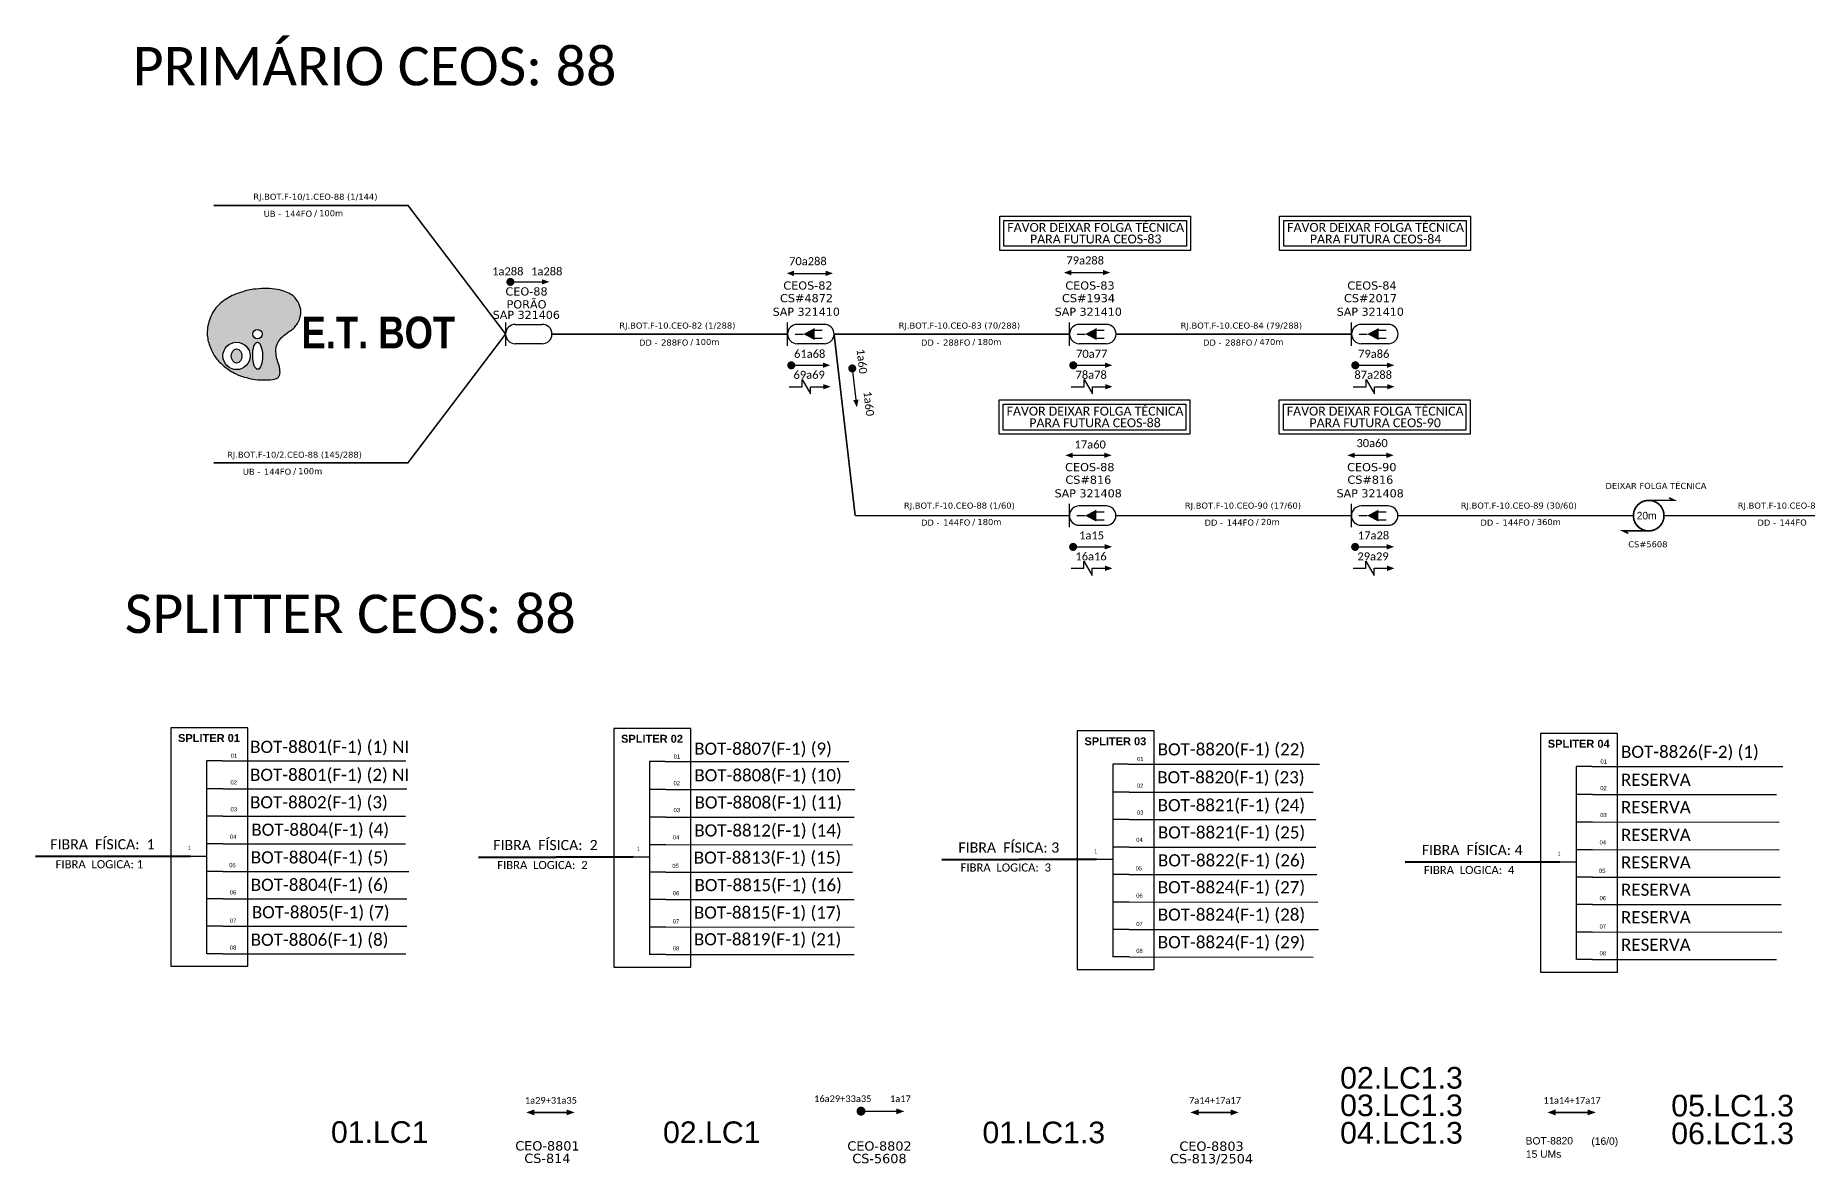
# Model space of a CAD drawing. Header units: millimetres. Extents: x 34016 to 34808, y 58032 to 59264.
# Drawn here: x 34015.8 to 34454.2, y 58984.2 to 59263.6 of the extents above; entities that cross this region are included whole.
import ezdxf
from ezdxf.enums import TextEntityAlignment as Align

# ---------------------------------------------------------------- set-up
doc = ezdxf.new("R2010")
doc.units = ezdxf.units.MM
for name, color, linetype, lineweight in [("20.0-LEGENDA DOS CDO'S", 1, 'Continuous', 0), ('20.1-CDO_INTERIOR', 1, 'Continuous', 0), ('20.2-CDO_POSTE', 1, 'Continuous', 5), ('40.1-ETIQUETAS', 1, 'Continuous', 20)]:
    doc.layers.add(name, color=color, linetype=linetype, lineweight=lineweight)
for name, color, linetype in [('20.4-CEOS', 1, 'Continuous'), ('20.5-CABO AÉREO', 1, 'Continuous'), ('20.5-CEO', 1, 'Continuous'), ('E.T.', 7, 'Continuous'), ('SETA', 7, 'Continuous'), ('texto', 255, 'Continuous'), ('UNIFILAR', 7, 'Continuous')]:
    doc.layers.add(name, color=color, linetype=linetype)
doc.styles.add('ARIAL', font='arial.ttf')
doc.styles.add('siredit', font='verdana.ttf')
doc.styles.add('SWISS BIT', font='swisscb.ttf')

# ---------------------------------------------------------------- blocks, each defined once
blk = doc.blocks.new('CDOE-TEXTO PADRÃO')
at = {"layer": "20.0-LEGENDA DOS CDO'S", "color": 0, "style": 'ARIAL'}
for tag, p in [('CDO_N', (0.49, 7.39)), ('CORDOALHA', (0.5, 4.33)), ('SAP', (0.51, 1.67)), ('SPLITER_1', (0.59, -0.91)), ('SPLITER_2', (0.6, -3.55)), ('(XX-XX_F)S', (0.54, -8.29)), ('(XX-XX_L)S', (0.55, -10.83)), ('UMS', (0.55, -13.15))]:
    blk.add_attdef(tag, p, '', height=1.7, rotation=0.118, dxfattribs=at)
blk.add_attdef('FIBRAS_UTILIZADAS', text='', height=1.7, rotation=0.118, dxfattribs=at).set_placement((19.77, 7.43), align=Align.CENTER)
blk = doc.blocks.new('ETIQUETA_RS5F')
at = {"layer": '40.1-ETIQUETAS', "color": 0, "style": 'siredit'}
blk.add_text('/', height=1.5, dxfattribs=at).set_placement((1.58, -1.95), align=Align.MIDDLE_RIGHT)
for tag, p in [('ETIQUETA_R_PRIMARIA', (1.21, 4.1)), ('ETIQUETA_R_SECUNDARIA', (1.21, 2.1)), ('F_ATIVAS/F_MORTAS', (1.14, -4.24))]:
    blk.add_attdef(tag, text='', height=1.5, dxfattribs=at).set_placement(p, align=Align.MIDDLE_CENTER)
for tag, p in [('TIPO_CABO', (-6.58, -2.12)), ('CAP_CABO', (0.4, -2.09))]:
    blk.add_attdef(tag, text='', height=1.5, dxfattribs=at).set_placement(p, align=Align.MIDDLE_RIGHT)
blk.add_attdef('METROS', text='', height=1.5, dxfattribs=at).set_placement((2.14, -1.95), align=Align.MIDDLE_LEFT)
for tag, p in [('FUSÃO_1', (0.85, -8.39)), ('FUSÃO_2', (0.85, -10.6)), ('FUSÃO_3', (0.85, -12.93)), ('FUSÃO_4', (0.85, -15.14)), ('FUSÃO_5', (0.85, -17.16))]:
    blk.add_attdef(tag, text='', height=1.5, dxfattribs=at).set_placement(p, align=Align.CENTER)
blk = doc.blocks.new('OI')
h = blk.add_hatch(color=40)
edge = h.paths.add_edge_path()
edge.add_spline(control_points=[(4.35, -0.67), (3.92, -0.99), (3.26, -1.5), (2.81, -2.59), (2.9, -3.5), (3.06, -4.27), (3.31, -4.85), (3.37, -5.39), (3.4, -5.88), (3.2, -6.4), (2.54, -6.61), (1.65, -6.63), (0.55, -6.67), (-0.56, -6.42), (-1.61, -6.14), (-2.77, -5.61), (-3.92, -4.77), (-4.89, -3.7), (-5.34, -2.65), (-5.6, -1.94), (-5.85, -0.96), (-5.71, 0.47), (-5.1, 2.02), (-4.14, 3.02), (-3.3, 3.61), (-2.37, 4.16), (-1.36, 4.44), (-0.56, 4.7), (0.79, 4.85), (2.24, 4.97), (3.79, 4.57), (4.67, 4.21), (5.44, 3.65), (5.76, 2.99), (6.03, 2.21), (6.01, 1.46), (5.72, 0.64), (5.31, 0.08), (4.88, -0.38), (4.51, -0.55), (4.35, -0.67)], knot_values=[0, 0, 0, 0, 1.60434, 2.417191, 3.427595, 4.282808, 4.776746, 5.304182, 5.888771, 6.258406, 6.858137, 7.79129, 8.986195, 10.124242, 11.187857, 12.242908, 13.953784, 15.414161, 16.515391, 17.349188, 17.675853, 19.552021, 21.515531, 22.568638, 23.63245, 24.621084, 25.782718, 26.745347, 27.142653, 29.870543, 31.004649, 31.921532, 32.709589, 33.801391, 34.042471, 35.192333, 35.971461, 36.628871, 37.254359, 37.836911, 37.836911, 37.836911, 37.836911], degree=3, periodic=0)
h.paths.add_polyline_path([(1.13, -0.87, -1), (-0.04, -0.87, -1)], flags=16)
edge = h.paths.add_edge_path(flags=16)
edge.add_ellipse((0.56, -3.59), major_axis=(-0.02, 1.71), ratio=0.361305, start_angle=0, end_angle=360)
h.paths.add_polyline_path([(-0.36, -3.62, -1), (-3.8, -3.62, -1)], flags=16)
edge = h.paths.add_edge_path(flags=0)
edge.add_ellipse((-2.08, -3.62), major_axis=(0, 0.885), ratio=0.758294, start_angle=0, end_angle=360)
at = {"color": 40}
for centre, radius in [((-2.08, -3.62), 1.72), ((0.54, -0.87), 0.587)]:
    blk.add_circle(centre, radius, dxfattribs=at)
blk.add_ellipse((0.56, -3.59), major_axis=(-0.02, 1.71), ratio=0.361305, dxfattribs=at)
blk.add_ellipse((-2.08, -3.62), major_axis=(0, 0.885), ratio=0.758294, start_param=-3.141592653589792, end_param=3.141592653589792, dxfattribs=at)
at = {"color": 40, "start_tangent": (-0.800898, -0.598801), "end_tangent": (-0.800898, -0.598801)}
blk.add_spline([(4.35, -0.67), (3.2, -1.78), (2.9, -2.54), (2.92, -3.55), (3.12, -4.38), (3.28, -4.85), (3.37, -5.37), (3.35, -5.95), (3.2, -6.29), (2.66, -6.55), (1.73, -6.63), (0.54, -6.62), (-0.58, -6.41), (-1.6, -6.11), (-2.56, -5.67), (-3.95, -4.67), (-4.89, -3.56), (-5.37, -2.56), (-5.64, -1.78), (-5.72, -1.46), (-5.63, 0.42), (-4.84, 2.22), (-4.13, 2.99), (-3.27, 3.62), (-2.4, 4.09), (-1.3, 4.47), (-0.37, 4.72), (0.02, 4.77), (2.75, 4.8), (3.85, 4.53), (4.69, 4.16), (5.31, 3.68), (5.85, 2.73), (5.93, 2.5), (5.94, 1.35), (5.67, 0.62), (5.29, 0.08), (4.84, -0.36), (4.35, -0.67)], degree=3, dxfattribs=at)

msp = doc.modelspace()

# ---------------------------------------------------------------- linework, layer by layer
at = {"color": 3, "ltscale": 9e-07}
for points in [[(34254.33, 59218.87), (34301.56, 59218.87), (34301.56, 59210.36), (34254.33, 59210.36)], [(34255.38, 59217.82), (34300.52, 59217.82), (34300.52, 59211.41), (34255.38, 59211.41)], [(34323.56, 59218.87), (34370.8, 59218.87), (34370.8, 59210.36), (34323.56, 59210.36)], [(34324.61, 59217.82), (34369.75, 59217.82), (34369.75, 59211.41), (34324.61, 59211.41)], [(34254.17, 59173.42), (34301.4, 59173.42), (34301.4, 59164.9), (34254.17, 59164.9)], [(34255.22, 59172.37), (34300.35, 59172.37), (34300.35, 59165.95), (34255.22, 59165.95)], [(34323.47, 59173.42), (34370.7, 59173.42), (34370.7, 59164.9), (34323.47, 59164.9)], [(34324.52, 59172.37), (34369.65, 59172.37), (34369.65, 59165.95), (34324.52, 59165.95)]]:
    msp.add_lwpolyline(points, close=True, dxfattribs=at)
at = {"color": 0, "const_width": 0.99}
for points in [[(34132.79, 59202.59, 1), (34133.78, 59202.59, 1)], [(34202.28, 59181.96, 1), (34203.27, 59181.96, 1)], [(34217.8, 59181.68, 1), (34217.91, 59180.7, 1)], [(34272.04, 59181.96, 1), (34273.03, 59181.96, 1)], [(34341.8, 59181.96, 1), (34342.79, 59181.96, 1)], [(34272, 59137.04, 1), (34272.99, 59137.04, 1)], [(34341.76, 59137.04, 1), (34342.75, 59137.04, 1)]]:
    msp.add_lwpolyline(points, format="xyb", close=True, dxfattribs=at)
at = {"color": 0}
for points in [[(34205.43, 59176.66), (34205.43, 59178.41), (34207.52, 59174.91), (34207.52, 59176.66)], [(34275.19, 59176.66), (34275.19, 59178.41), (34277.28, 59174.91), (34277.28, 59176.66)], [(34344.95, 59176.66), (34344.95, 59178.41), (34347.04, 59174.91), (34347.04, 59176.66)], [(34275.15, 59131.74), (34275.15, 59133.49), (34277.24, 59130), (34277.24, 59131.74)], [(34344.91, 59131.74), (34344.91, 59133.49), (34347, 59129.99), (34347, 59131.74)]]:
    msp.add_lwpolyline(points, dxfattribs=at)
at = {"color": 1, "const_width": 0.42}
msp.add_lwpolyline([(34414.88, 59148.55, 1.000012), (34414.88, 59140.99, 0.999978)], format="xyb", close=True, dxfattribs=at)
at = {"color": 1, "const_width": 0.394}
for points in [[(34414.88, 59148.55), (34421.18, 59148.55), (34419.92, 59149.18)], [(34414.88, 59140.99), (34408.58, 59140.99), (34409.84, 59140.36)]]:
    msp.add_lwpolyline(points, dxfattribs=at)
at = {"color": 7}
for points in [[(34049.31, 59033.29), (34068.32, 59033.29), (34068.32, 59092.31), (34049.31, 59092.31)], [(34158.91, 59033.1), (34177.91, 59033.1), (34177.91, 59092.12), (34158.91, 59092.12)], [(34273.53, 59032.48), (34292.53, 59032.48), (34292.53, 59091.5), (34273.53, 59091.5)], [(34388.15, 59031.87), (34407.15, 59031.87), (34407.15, 59090.89), (34388.15, 59090.89)]]:
    msp.add_lwpolyline(points, close=True, dxfattribs=at)
at = {"const_width": 1.1}
msp.add_lwpolyline([(34219.47, 58997.45, 1), (34220.57, 58997.45, 1)], format="xyb", close=True, dxfattribs=at)
at = {"layer": '20.4-CEOS'}
for p, q in [((34210.96, 59192.08), (34204.25, 59192.08)), ((34210.96, 59187.29), (34204.25, 59187.29))]:
    msp.add_line(p, q, dxfattribs=at)
at = {"layer": '20.4-CEOS', "color": 252}
for p, q in [((34280.72, 59192.08), (34274.01, 59192.08)), ((34350.48, 59192.08), (34343.77, 59192.08)), ((34280.72, 59187.29), (34274.01, 59187.29)), ((34350.48, 59187.29), (34343.77, 59187.29)), ((34280.69, 59147.16), (34273.97, 59147.16)), ((34350.45, 59147.16), (34343.73, 59147.16)), ((34280.69, 59142.37), (34273.97, 59142.37)), ((34350.45, 59142.37), (34343.73, 59142.37))]:
    msp.add_line(p, q, dxfattribs=at)
at = {"layer": '20.4-CEOS'}
for points in [[(34201.86, 59186.8), (34201.86, 59192.57)], [(34203.72, 59189.69), (34205.75, 59189.69)], [(34203.72, 59189.69), (34205.75, 59189.69)], [(34208.4, 59190.64), (34210.44, 59190.64)], [(34208.4, 59190.64), (34210.44, 59190.64)], [(34208.4, 59188.64), (34210.44, 59188.64)], [(34208.4, 59188.64), (34210.44, 59188.64)]]:
    msp.add_lwpolyline(points, dxfattribs=at)
msp.add_lwpolyline([(34205.75, 59189.69, 0, 2.95, 0), (34208.53, 59189.69, 2.95, 2.95, 0)], format="xyseb", dxfattribs=at)
msp.add_lwpolyline([(34205.75, 59189.69, 0, 2.95, 0), (34208.53, 59189.69, 2.95, 2.95, 0)], format="xyseb", dxfattribs=at)
at = {"layer": '20.4-CEOS', "color": 252}
for points in [[(34271.62, 59186.8), (34271.62, 59192.57)], [(34273.48, 59189.69), (34275.51, 59189.69)], [(34273.48, 59189.69), (34275.51, 59189.69)], [(34278.16, 59190.64), (34280.2, 59190.64)], [(34278.16, 59190.64), (34280.2, 59190.64)], [(34341.38, 59186.8), (34341.38, 59192.57)], [(34343.24, 59189.69), (34345.27, 59189.69)], [(34343.24, 59189.69), (34345.27, 59189.69)], [(34347.92, 59190.64), (34349.96, 59190.64)], [(34347.92, 59190.64), (34349.96, 59190.64)], [(34278.16, 59188.64), (34280.2, 59188.64)], [(34278.16, 59188.64), (34280.2, 59188.64)], [(34347.92, 59188.64), (34349.96, 59188.64)], [(34347.92, 59188.64), (34349.96, 59188.64)], [(34271.58, 59141.88), (34271.58, 59147.65)], [(34278.12, 59145.72), (34280.16, 59145.72)], [(34278.12, 59145.72), (34280.16, 59145.72)], [(34341.34, 59141.88), (34341.34, 59147.65)], [(34347.88, 59145.72), (34349.92, 59145.72)], [(34347.88, 59145.72), (34349.92, 59145.72)], [(34273.44, 59144.77), (34275.48, 59144.77)], [(34273.44, 59144.77), (34275.48, 59144.77)], [(34278.12, 59143.73), (34280.16, 59143.73)], [(34278.12, 59143.73), (34280.16, 59143.73)], [(34343.2, 59144.77), (34345.24, 59144.77)], [(34343.2, 59144.77), (34345.24, 59144.77)], [(34347.88, 59143.72), (34349.92, 59143.72)], [(34347.88, 59143.72), (34349.92, 59143.72)]]:
    msp.add_lwpolyline(points, dxfattribs=at)
for points in [[(34275.51, 59189.69, 0, 2.95, 0), (34278.29, 59189.69, 2.95, 2.95, 0)], [(34275.51, 59189.69, 0, 2.95, 0), (34278.29, 59189.69, 2.95, 2.95, 0)], [(34345.27, 59189.69, 0, 2.95, 0), (34348.05, 59189.69, 2.95, 2.95, 0)], [(34345.27, 59189.69, 0, 2.95, 0), (34348.05, 59189.69, 2.95, 2.95, 0)], [(34275.48, 59144.77, 0, 2.95, 0), (34278.25, 59144.77, 2.95, 2.95, 0)], [(34275.48, 59144.77, 0, 2.95, 0), (34278.25, 59144.77, 2.95, 2.95, 0)], [(34345.24, 59144.77, 0, 2.95, 0), (34348.01, 59144.77, 2.95, 2.95, 0)], [(34345.24, 59144.77, 0, 2.95, 0), (34348.01, 59144.77, 2.95, 2.95, 0)]]:
    msp.add_lwpolyline(points, format="xyseb", dxfattribs=at)
at = {"layer": '20.4-CEOS'}
for centre, start, end in [((34204.25, 59189.69), 90, 270), ((34210.96, 59189.69), 270, 90)]:
    msp.add_arc(centre, 2.39, start, end, dxfattribs=at)
at = {"layer": '20.4-CEOS', "color": 252}
for centre, start, end in [((34274.01, 59189.69), 90, 270), ((34280.72, 59189.69), 270, 90), ((34343.77, 59189.69), 90, 270), ((34350.48, 59189.69), 270, 90), ((34273.97, 59144.77), 90, 270), ((34280.69, 59144.77), 270, 90), ((34343.73, 59144.77), 90, 270), ((34350.45, 59144.77), 270, 90)]:
    msp.add_arc(centre, 2.39, start, end, dxfattribs=at)
at = {"layer": '20.5-CABO AÉREO', "ltscale": 50, "const_width": 0.4}
for points in [[(34059.89, 59221.51), (34107.96, 59221.51), (34132.1, 59189.69)], [(34059.89, 59157.86), (34107.96, 59157.86), (34132.1, 59189.69)], [(34143.6, 59189.69), (34201.86, 59189.69)], [(34213.36, 59189.69), (34271.62, 59189.69)], [(34213.36, 59189.69), (34218.58, 59144.77)], [(34283.12, 59189.69), (34341.38, 59189.69)], [(34218.58, 59144.77), (34271.58, 59144.77)], [(34283.08, 59144.77), (34341.34, 59144.77)], [(34352.84, 59144.77), (34411.1, 59144.77)], [(34418.66, 59144.77), (34476.92, 59144.77)]]:
    msp.add_lwpolyline(points, dxfattribs=at)
at = {"layer": '20.5-CEO', "color": 1}
msp.add_line((34134.49, 59192.07), (34141.19, 59192.07), dxfattribs=at)
at = {"layer": '20.5-CEO'}
msp.add_line((34141.19, 59187.3), (34134.49, 59187.3), dxfattribs=at)
msp.add_lwpolyline([(34132.1, 59192.57), (34132.1, 59186.81)], dxfattribs=at)
for centre, start, end in [((34134.49, 59189.69), 90, 270), ((34141.19, 59189.69), 270, 90)]:
    msp.add_arc(centre, 2.39, start, end, dxfattribs=at)
at = {"layer": 'SETA', "color": 0}
for points in [[(34133.28, 59202.59), (34141.79, 59202.59)], [(34203.44, 59204.7), (34211.95, 59204.7)], [(34272.03, 59204.89), (34280.54, 59204.89)], [(34202.78, 59181.96), (34211.29, 59181.96)], [(34217.86, 59181.19), (34218.84, 59172.73)], [(34272.53, 59181.96), (34281.05, 59181.96)], [(34342.29, 59181.96), (34350.81, 59181.96)], [(34202.27, 59176.66), (34205.43, 59176.66)], [(34207.52, 59176.66), (34210.68, 59176.66)], [(34272.03, 59176.66), (34275.19, 59176.66)], [(34277.28, 59176.66), (34280.44, 59176.66)], [(34341.79, 59176.66), (34344.95, 59176.66)], [(34347.04, 59176.66), (34350.2, 59176.66)], [(34272.39, 59159.69), (34280.9, 59159.69)], [(34342.15, 59159.69), (34350.66, 59159.69)], [(34272.5, 59137.04), (34281.01, 59137.04)], [(34342.26, 59137.04), (34350.77, 59137.04)], [(34271.99, 59131.74), (34275.15, 59131.74)], [(34277.24, 59131.74), (34280.4, 59131.74)], [(34341.75, 59131.74), (34344.91, 59131.74)], [(34347, 59131.74), (34350.16, 59131.74)]]:
    msp.add_lwpolyline(points, dxfattribs=at)
at = {"layer": 'SETA'}
for points in [[(34138.47, 58997.13), (34147.93, 58997.13)], [(34147.93, 58997.13), (34138.47, 58997.13)], [(34220.02, 58997.45), (34229.48, 58997.45)], [(34302.75, 58997.13), (34312.21, 58997.13)], [(34312.21, 58997.13), (34302.75, 58997.13)], [(34391.08, 58997.13), (34400.53, 58997.13)], [(34400.53, 58997.13), (34391.08, 58997.13)]]:
    msp.add_lwpolyline(points, dxfattribs=at)
at = {"layer": 'SETA', "color": 0}
for points in [[(34141.11, 59203.26), (34142.92, 59202.6), (34141.11, 59201.94)], [(34203.44, 59205.36), (34201.62, 59204.7), (34203.44, 59204.04)], [(34211.26, 59205.37), (34213.08, 59204.71), (34211.26, 59204.05)], [(34272.03, 59205.55), (34270.22, 59204.89), (34272.03, 59204.23)], [(34279.86, 59205.56), (34281.67, 59204.9), (34279.86, 59204.24)], [(34210.6, 59182.64), (34212.42, 59181.98), (34210.6, 59181.32)], [(34280.36, 59182.64), (34282.18, 59181.98), (34280.36, 59181.32)], [(34350.12, 59182.64), (34351.94, 59181.98), (34350.12, 59181.32)], [(34210.68, 59177.32), (34212.5, 59176.66), (34210.68, 59176)], [(34280.44, 59177.32), (34282.26, 59176.66), (34280.44, 59176)], [(34350.2, 59177.32), (34352.02, 59176.66), (34350.2, 59176)], [(34219.43, 59173.49), (34218.98, 59171.61), (34218.11, 59173.34)], [(34272.39, 59160.35), (34270.57, 59159.69), (34272.39, 59159.03)], [(34280.22, 59160.36), (34282.03, 59159.7), (34280.22, 59159.04)], [(34342.15, 59160.35), (34340.33, 59159.69), (34342.15, 59159.03)], [(34349.98, 59160.36), (34351.79, 59159.7), (34349.98, 59159.04)], [(34280.32, 59137.72), (34282.14, 59137.06), (34280.32, 59136.4)], [(34350.08, 59137.72), (34351.9, 59137.06), (34350.08, 59136.4)], [(34280.4, 59132.4), (34282.22, 59131.74), (34280.4, 59131.08)], [(34350.16, 59132.4), (34351.98, 59131.74), (34350.16, 59131.08)]]:
    msp.add_solid(points, dxfattribs=at)
at = {"layer": 'SETA'}
for points in [[(34139.23, 58997.88), (34137.21, 58997.14), (34139.23, 58996.41)], [(34147.17, 58997.88), (34149.18, 58997.14), (34147.17, 58996.41)], [(34228.72, 58998.14), (34230.74, 58997.41), (34228.72, 58996.67)], [(34303.51, 58997.88), (34301.49, 58997.14), (34303.51, 58996.41)], [(34311.45, 58997.88), (34313.46, 58997.14), (34311.45, 58996.41)], [(34391.84, 58997.88), (34389.82, 58997.14), (34391.84, 58996.41)], [(34399.77, 58997.88), (34401.79, 58997.14), (34399.77, 58996.41)]]:
    msp.add_solid(points, dxfattribs=at)
at = {"layer": 'UNIFILAR', "color": 7, "linetype": 'Continuous'}
for p, q in [((34058.08, 59084.12), (34058.08, 59036.35)), ((34061.95, 59084.12), (34058.08, 59084.12)), ((34167.67, 59083.93), (34167.67, 59036.16)), ((34171.54, 59083.93), (34167.67, 59083.93)), ((34282.29, 59083.32), (34282.29, 59035.54)), ((34286.16, 59083.32), (34282.29, 59083.32)), ((34396.91, 59082.7), (34396.91, 59034.93)), ((34400.78, 59082.7), (34396.91, 59082.7)), ((34062.14, 59077.21), (34058.27, 59077.21)), ((34171.74, 59077.02), (34167.87, 59077.02)), ((34286.36, 59076.4), (34282.49, 59076.4)), ((34400.98, 59075.79), (34397.11, 59075.79)), ((34062.14, 59070.4), (34058.27, 59070.4)), ((34171.74, 59070.21), (34167.87, 59070.21)), ((34286.36, 59069.59), (34282.49, 59069.59)), ((34400.98, 59068.98), (34397.11, 59068.98)), ((34062.14, 59063.55), (34058.27, 59063.55)), ((34171.74, 59063.37), (34167.87, 59063.37)), ((34286.36, 59062.75), (34282.49, 59062.75)), ((34400.98, 59062.13), (34397.11, 59062.13)), ((34054.06, 59060.55), (34058.06, 59060.55)), ((34163.66, 59060.36), (34167.65, 59060.36)), ((34278.28, 59059.75), (34282.27, 59059.75)), ((34392.9, 59059.13), (34396.89, 59059.13)), ((34062.14, 59056.77), (34058.27, 59056.77)), ((34171.74, 59056.59), (34167.87, 59056.59)), ((34286.36, 59055.97), (34282.49, 59055.97)), ((34400.98, 59055.35), (34397.11, 59055.35)), ((34062.14, 59049.99), (34058.27, 59049.99)), ((34171.74, 59049.8), (34167.87, 59049.8)), ((34286.36, 59049.19), (34282.49, 59049.19)), ((34400.98, 59048.57), (34397.11, 59048.57)), ((34062.14, 59043.18), (34058.27, 59043.18)), ((34171.74, 59042.99), (34167.87, 59042.99)), ((34286.36, 59042.38), (34282.49, 59042.38)), ((34400.98, 59041.76), (34397.11, 59041.76)), ((34062.14, 59036.39), (34058.27, 59036.39)), ((34171.74, 59036.2), (34167.87, 59036.2)), ((34286.36, 59035.59), (34282.49, 59035.59)), ((34400.98, 59034.97), (34397.11, 59034.97))]:
    msp.add_line(p, q, dxfattribs=at)
at = {"layer": 'UNIFILAR', "color": 10, "linetype": 'Continuous'}
for p, q in [((34061.95, 59084.12), (34107.46, 59084.11)), ((34171.54, 59083.93), (34217.05, 59083.92)), ((34286.16, 59083.32), (34333.43, 59083.3)), ((34400.78, 59082.7), (34448.05, 59082.69)), ((34062.14, 59077.21), (34107.65, 59077.19)), ((34171.74, 59077.02), (34218.53, 59077.01)), ((34286.36, 59076.4), (34331.87, 59076.39)), ((34400.98, 59075.79), (34446.49, 59075.77)), ((34062.14, 59070.41), (34107.31, 59070.4)), ((34171.74, 59070.22), (34218.33, 59070.21)), ((34286.36, 59069.61), (34332.55, 59069.59)), ((34400.98, 59068.99), (34447.17, 59068.98)), ((34062.14, 59063.57), (34107.31, 59063.56)), ((34171.74, 59063.38), (34217.93, 59063.37)), ((34286.36, 59062.76), (34332.55, 59062.75)), ((34400.98, 59062.15), (34447.17, 59062.13)), ((34062.14, 59056.77), (34108.17, 59056.77)), ((34171.74, 59056.6), (34217.93, 59056.59)), ((34286.36, 59055.98), (34332.78, 59055.97)), ((34400.98, 59055.37), (34447.4, 59055.35)), ((34062.14, 59049.97), (34107.65, 59049.96)), ((34171.74, 59049.8), (34218.33, 59049.79)), ((34286.36, 59049.2), (34333.04, 59049.19)), ((34400.98, 59048.59), (34447.66, 59048.57)), ((34062.14, 59043.2), (34107.65, 59043.19)), ((34171.74, 59043.01), (34218.33, 59043)), ((34286.36, 59042.39), (34333.22, 59042.38)), ((34400.98, 59041.78), (34447.84, 59041.76)), ((34062.14, 59036.41), (34107.46, 59036.41)), ((34171.74, 59036.21), (34218.33, 59036.21)), ((34286.35, 59035.59), (34331.86, 59035.57)), ((34400.97, 59034.97), (34446.48, 59034.96))]:
    msp.add_line(p, q, dxfattribs=at)
at = {"layer": 'UNIFILAR', "color": 1, "linetype": 'Continuous', "lineweight": 60}
for p, q in [((34054.06, 59060.55), (34015.8, 59060.43)), ((34163.66, 59060.36), (34125.39, 59060.24)), ((34278.28, 59059.75), (34240.01, 59059.62)), ((34392.9, 59059.13), (34354.63, 59059.01))]:
    msp.add_line(p, q, dxfattribs=at)

# ---------------------------------------------------------------- block references
at = {"layer": '20.2-CDO_POSTE'}
ref = msp.add_blockref('CDOE-TEXTO PADRÃO', (34392.24, 58977.03), dxfattribs=dict(at, xscale=1.069200003147125, yscale=1.069200003147125, zscale=1.069200003147125))
ref.add_attrib('CDO_N', 'BOT-8820', (34384.44, 58989.2), dxfattribs={"layer": "20.0-LEGENDA DOS CDO'S", "color": 0, "height": 1.817, "rotation": 0.118, "style": 'ARIAL'})
ref.add_attrib('CORDOALHA', '15 UMs', (34384.51, 58985.92), dxfattribs={"layer": '20.1-CDO_INTERIOR', "color": 0, "height": 1.817, "rotation": 0.118, "style": 'ARIAL'})
ref.add_attrib('FIBRAS_UTILIZADAS', '       (16/0)', dxfattribs={"layer": "20.0-LEGENDA DOS CDO'S", "color": 0, "height": 1.8175, "rotation": 0.118, "style": 'ARIAL'}).set_placement((34401.54, 58989.12), align=Align.CENTER)
at = {"layer": '40.1-ETIQUETAS', "color": 0}
ref = msp.add_blockref('ETIQUETA_RS5F', (34083.87, 59221.54), dxfattribs=at)
ref.add_attrib('ETIQUETA_R_SECUNDARIA', 'RJ.BOT.F-10/1.CEO-88 (1/144)', dxfattribs={"color": 0, "height": 1.5, "style": 'siredit'}).set_placement((34085.05, 59223.65), align=Align.MIDDLE_CENTER)
ref.add_attrib('TIPO_CABO', 'UB - ', dxfattribs={"color": 0, "height": 1.5, "style": 'siredit'}).set_placement((34077.25, 59219.43), align=Align.MIDDLE_RIGHT)
ref.add_attrib('CAP_CABO', '144FO', dxfattribs={"color": 0, "height": 1.5, "style": 'siredit'}).set_placement((34084.24, 59219.45), align=Align.MIDDLE_RIGHT)
ref.add_attrib('METROS', '100m', dxfattribs={"color": 0, "height": 1.5, "style": 'siredit'}).set_placement((34085.98, 59219.59), align=Align.MIDDLE_LEFT)
ref = msp.add_blockref('ETIQUETA_RS5F', (34078.69, 59157.73), dxfattribs=at)
ref.add_attrib('ETIQUETA_R_SECUNDARIA', 'RJ.BOT.F-10/2.CEO-88 (145/288)', dxfattribs={"color": 0, "height": 1.5, "style": 'siredit'}).set_placement((34079.88, 59159.84), align=Align.MIDDLE_CENTER)
ref.add_attrib('TIPO_CABO', 'UB - ', dxfattribs={"color": 0, "height": 1.5, "style": 'siredit'}).set_placement((34072.08, 59155.62), align=Align.MIDDLE_RIGHT)
ref.add_attrib('CAP_CABO', '144FO', dxfattribs={"color": 0, "height": 1.5, "style": 'siredit'}).set_placement((34079.06, 59155.64), align=Align.MIDDLE_RIGHT)
ref.add_attrib('METROS', '100m', dxfattribs={"color": 0, "height": 1.5, "style": 'siredit'}).set_placement((34080.81, 59155.78), align=Align.MIDDLE_LEFT)
at = {"layer": 'E.T.', "color": 7, "xscale": 1.965288924615791, "yscale": 1.965288909013875, "zscale": 1.965288907678581}
msp.add_blockref('OI', (34069.65, 59191.38), dxfattribs=at)

# ---------------------------------------------------------------- texts
at = {"color": 0}
msp.add_text('20m', height=1.89, dxfattribs=at).set_placement((34411.91, 59143.82))
at = {"color": 0, "attachment_point": 5}
for s, insert, char_height, width in [('{\\fCalibri|b0|i0|c0|p34;FAVOR DEIXAR FOLGA TÉCNICA}', (34278.08, 59216.06), 2.2, 46.8706), ('{\\fCalibri|b0|i0|c0|p34;FAVOR DEIXAR FOLGA TÉCNICA}', (34347.31, 59216.06), 2.2, 46.8706), ('{\\fCalibri|b0|i0|c0|p34;PARA FUTURA CEOS-83}', (34278.08, 59213.19), 2.2, 46.8706), ('{\\fCalibri|b0|i0|c0|p34;PARA FUTURA CEOS-84}', (34347.31, 59213.19), 2.2, 46.8706), ('{\\fCalibri|b0|i0|c0|p34;\\C7;70a288}', (34206.89, 59207.7), 1.98, 25.1052), ('{\\fCalibri|b0|i0|c0|p34;\\C7;79a288}', (34275.48, 59207.89), 1.98, 25.1052), ('{\\fCalibri|b0|i0|c0|p34;\\C7;1a288}', (34142.28, 59205.19), 1.98, 25.1052), ('{\\fCalibri|b0|i0|c0|p34;\\C7;61a68}', (34207.33, 59184.79), 1.98, 25.1052), ('{\\fCalibri|b0|i0|c0|p34;\\C7;70a77}', (34277.09, 59184.79), 1.98, 25.1052), ('{\\fCalibri|b0|i0|c0|p34;\\C7;79a86}', (34346.85, 59184.79), 1.98, 25.1052), ('{\\fCalibri|b0|i0|c0|p34;\\C7;69a69}', (34207.2, 59179.6), 1.98, 25.1052), ('{\\fCalibri|b0|i0|c0|p34;\\C7;78a78}', (34276.96, 59179.6), 1.98, 25.1052), ('{\\fCalibri|b0|i0|c0|p34;\\C7;87a288}', (34346.72, 59179.6), 1.98, 25.1052), ('{\\fCalibri|b0|i0|c0|p34;FAVOR DEIXAR FOLGA TÉCNICA}', (34277.91, 59170.61), 2.2, 46.8706), ('{\\fCalibri|b0|i0|c0|p34;FAVOR DEIXAR FOLGA TÉCNICA}', (34347.21, 59170.61), 2.2, 46.8706), ('{\\fCalibri|b0|i0|c0|p34;PARA FUTURA CEOS-88}', (34277.91, 59167.73), 2.2, 46.8706), ('{\\fCalibri|b0|i0|c0|p34;PARA FUTURA CEOS-90}', (34347.21, 59167.73), 2.2, 46.8706), ('{\\fCalibri|b0|i0|c0|p34;17a60}', (34276.72, 59162.36), 1.98, 25.1052), ('{\\fCalibri|b0|i0|c0|p34;30a60}', (34346.45, 59162.7), 1.98, 25.1052), ('{\\fCalibri|b0|i0|c0|p34;\\C7;1a15}', (34277.05, 59139.87), 1.98, 25.1052), ('{\\fCalibri|b0|i0|c0|p34;\\C7;17a28}', (34346.81, 59139.87), 1.98, 25.1052), ('{\\fCalibri|b0|i0|c0|p34;\\C7;16a16}', (34276.92, 59134.68), 1.98, 25.1052), ('{\\fCalibri|b0|i0|c0|p34;\\C7;29a29}', (34346.68, 59134.68), 1.98, 25.1052)]:
    msp.add_mtext(s, dxfattribs=dict(at, insert=insert, char_height=char_height, width=width))
at = {"color": 5, "insert": (34132.65, 59205.19), "char_height": 1.98, "width": 25.1052, "attachment_point": 5}
msp.add_mtext('{\\fCalibri|b0|i0|c0|p34;\\C7;1a288}', dxfattribs=at)
at = {"color": 0, "char_height": 1.98, "width": 25.1052, "attachment_point": 5, "rotation": 276.5938}
for insert in [(34220.24, 59182.94), (34221.95, 59172.47)]:
    msp.add_mtext('{\\fCalibri|b0|i0|c0|p34;\\C7;1a60}', dxfattribs=dict(at, insert=insert))
at = {"layer": '20.4-CEOS', "color": 0, "style": 'siredit'}
for s, height, p in [('CEOS-82', 2.028, (34206.9, 59201.7)), ('CEOS-83', 2.028, (34276.66, 59201.7)), ('CEOS-84', 2.028, (34346.42, 59201.7)), ('CS#4872', 2.028, (34206.54, 59198.58)), ('CS#1934', 2.028, (34276.3, 59198.58)), ('CS#2017', 2.028, (34346.06, 59198.58)), ('SAP 321410', 2, (34206.49, 59195.21)), ('SAP 321410', 2, (34276.25, 59195.21)), ('SAP 321410', 2, (34346.01, 59195.21)), ('CEOS-88', 2.028, (34276.62, 59156.78)), ('CS#816', 2.028, (34276.26, 59153.66)), ('CEOS-90', 2.028, (34346.38, 59156.78)), ('CS#816', 2.028, (34346.02, 59153.66)), ('SAP 321408', 2, (34276.22, 59150.29)), ('SAP 321408', 2, (34345.97, 59150.29))]:
    msp.add_text(s, height=height, dxfattribs=at).set_placement(p, align=Align.MIDDLE_CENTER)
at = {"layer": '20.4-CEOS', "color": 7, "style": 'siredit'}
for s, height, p in [('CEO-88', 2.028, (34137.28, 59200.24)), ('PORÃO', 2.028, (34137.28, 59197.04)), ('SAP 321406', 2, (34137.23, 59194.45))]:
    msp.add_text(s, height=height, dxfattribs=at).set_placement(p, align=Align.MIDDLE_CENTER)
at = {"layer": '20.4-CEOS', "style": 'siredit'}
for tag, text, p in [('CEO-8801', 'CEOSXXX', (34142.45, 58990.03)), ('CEO-8802', 'CEOSXXX', (34224.59, 58989.99)), ('CEO-8803', 'CEOSXXX', (34306.73, 58989.94)), ('CS-814', 'CS-XXXX', (34142.44, 58986.94)), ('CS-5608', 'CS-XXXX', (34224.58, 58986.89)), ('CS-813/2504', 'CS-XXXX', (34306.72, 58986.85))]:
    msp.add_attdef(tag, text=text, height=2.308, rotation=359.9211, dxfattribs=at).set_placement(p, align=Align.TOP_CENTER)
at = {"layer": '40.1-ETIQUETAS', "color": 0, "style": 'siredit'}
for s, p in [('RJ.BOT.F-10.CEO-82 (1/288)', (34174.59, 59191.79)), ('RJ.BOT.F-10.CEO-83 (70/288)', (34244.35, 59191.79)), ('RJ.BOT.F-10.CEO-84 (79/288)', (34314.11, 59191.79)), ('DEIXAR FOLGA TÉCNICA', (34416.67, 59152.13)), ('RJ.BOT.F-10.CEO-88 (1/60)', (34244.35, 59147.26)), ('RJ.BOT.F-10.CEO-90 (17/60)', (34314.5, 59147.26)), ('RJ.BOT.F-10.CEO-89 (30/60)', (34382.74, 59147.26)), ('RJ.BOT.F-10.CEO-89 (30/60)', (34451.27, 59147.26)), ('CS#5608', (34414.66, 59137.68))]:
    msp.add_text(s, height=1.5, dxfattribs=at).set_placement(p, align=Align.MIDDLE_CENTER)
for s, p in [('DD - ', (34170.33, 59187.57)), ('288FO', (34177.31, 59187.59)), ('/', (34178.49, 59187.73)), ('DD - ', (34240.09, 59187.57)), ('288FO', (34247.07, 59187.59)), ('/', (34248.25, 59187.73)), ('DD - ', (34309.85, 59187.57)), ('288FO', (34316.83, 59187.59)), ('/', (34318.01, 59187.73)), ('DD - ', (34240.09, 59143.04)), ('144FO', (34247.07, 59143.07)), ('/', (34248.25, 59143.21)), ('DD - ', (34310.23, 59143.04)), ('144FO', (34317.22, 59143.07)), ('/', (34318.4, 59143.21)), ('DD - ', (34378.48, 59143.04)), ('144FO', (34385.46, 59143.07)), ('/', (34386.64, 59143.21)), ('DD - ', (34447, 59143.04)), ('144FO', (34453.98, 59143.07))]:
    msp.add_text(s, height=1.5, dxfattribs=at).set_placement(p, align=Align.MIDDLE_RIGHT)
for s, p in [('100m', (34179.06, 59187.73)), ('180m', (34248.82, 59187.73)), ('470m', (34318.58, 59187.73)), ('180m', (34248.82, 59143.21)), ('20m', (34318.96, 59143.21)), ('360m', (34387.2, 59143.21))]:
    msp.add_text(s, height=1.5, dxfattribs=at).set_placement(p, align=Align.MIDDLE_LEFT)
at = {"layer": 'E.T.', "color": 40, "style": 'SWISS BIT'}
msp.add_text('E.T. BOT', height=7.861, dxfattribs=at).set_placement((34100.62, 59186.14), align=Align.CENTER)
at = {"layer": 'texto'}
for s, insert, char_height, width, attachment_point in [('\\C7;\\fCalibri|b0|i0|c0|p34;PRIMÁRIO CEOS: 88', (34099.68, 59255.89), 9.504, 144.8326, 5), ('\\C7;\\fCalibri|b0|i0|c0|p34;SPLITTER CEOS: 88', (34093.68, 59120.42), 9.504, 144.8326, 5), ('{\\fArial|b1|i0|c0|p34;\\H1x;\\C10;SPLITER 01}', (34058.73, 59089.75), 1.9528, 19.008, 5), ('{\\fCalibri|b0|i0|c0|p34;\\C7;BOT-8801(F-1) (1) NI}', (34068.91, 59089.08), 3.0175, 74.1359, 1), ('{\\fArial|b1|i0|c0|p34;\\C10;SPLITER 02}', (34168.32, 59089.56), 1.9528, 18.2841, 5), ('\\C7;\\fCalibri|b0|i0|c0|p34;BOT-8807(F-1) (9)', (34178.75, 59088.63), 3.0175, 92.5624, 1), ('{\\fArial|b1|i0|c0|p34;\\C10;SPLITER 03}', (34282.94, 59088.94), 1.9528, 18.2841, 5), ('\\C7;\\fCalibri|b0|i0|c0|p34;BOT-8820(F-1) (22)', (34293.41, 59088.47), 3.0175, 51.7425, 1), ('\\C10;\\fArial|b1|i0|c0|p34;SPLITER 04', (34397.56, 59088.33), 1.9528, 18.2841, 5), ('\\C7;\\fCalibri|b0|i0|c0|p34;BOT-8826(F-2) (1)', (34408.03, 59087.86), 3.0175, 51.7425, 1), ('\\C7;\\fArial|b0|i0|;\\H1.0273588255048;01 ', (34064.91, 59085.38), 1.9528, 3.9163, 5), ('\\C7;\\fArial|b0|i0|;\\H1.0273588255048;01 ', (34174.5, 59085.19), 1.9528, 3.9163, 5), ('\\C7;\\fArial|b0|i0|;\\H1.0273588255048;01 ', (34289.12, 59084.57), 1.9528, 3.9163, 5), ('\\C7;\\fArial|b0|i0|;\\H1.0273588255048;01 ', (34403.74, 59083.96), 1.9528, 3.9163, 5), ('\\C7;\\fCalibri|b0|i0|c0|p34;BOT-8801(F-1) (2) NI', (34068.89, 59082.17), 3.0175, 74.1359, 1), ('\\C7;\\fCalibri|b0|i0|c0|p34;BOT-8808(F-1) (10)', (34178.8, 59082.05), 3.0175, 79.4187, 1), ('\\pt78.45432;{\\fCalibri|b0|i0|c0|p34;\\C7;BOT-8820(F-1) (23)}', (34293.3, 59081.56), 3.0175, 92.0618, 1), ('\\C7;\\fCalibri|b0|i0|c0|p34;RESERVA', (34408.02, 59080.94), 3.0175, 51.7425, 1), ('\\C7;\\fArial|b0|i0|;\\H1.0273588255048;02 ', (34064.85, 59078.77), 1.9528, 4.134, 5), ('\\C7;\\fCalibri|b0|i0|c0|p34;BOT-8802(F-1) (3)', (34068.89, 59075.37), 3.0175, 74.1359, 1), ('\\C7;\\fArial|b0|i0|;\\H1.0273588255048;02 ', (34174.45, 59078.59), 1.9528, 4.134, 5), ('\\C7;\\fCalibri|b0|i0|c0|p34;BOT-8808(F-1) (11)', (34178.85, 59075.33), 3.0175, 122.7824, 1), ('\\C7;\\fArial|b0|i0|;\\H1.0273588255048;02 ', (34289.07, 59077.97), 1.9528, 4.134, 5), ('\\C7;\\fCalibri|b0|i0|c0|p34;BOT-8821(F-1) (24)', (34293.41, 59074.65), 3.0175, 51.7425, 1), ('\\C7;\\fArial|b0|i0|;\\H1.0273588255048;02 ', (34403.69, 59077.36), 1.9528, 4.134, 5), ('\\C7;\\fArial|b0|i0|;\\H1.0273588255048;03 ', (34064.85, 59072.12), 1.9528, 3.8016, 5), ('\\C7;\\fArial|b0|i0|;\\H1.0273588255048;03 ', (34174.45, 59071.93), 1.9528, 3.8016, 5), ('\\C7;\\fArial|b0|i0|;\\H1.0273588255048;03 ', (34289.07, 59071.32), 1.9528, 3.8016, 5), ('\\C7;\\fArial|b0|i0|;\\H1.0273588255048;03 ', (34403.69, 59070.7), 1.9528, 3.8016, 5), ('\\C7;\\fCalibri|b0|i0|c0|p34;RESERVA', (34408.02, 59074.15), 3.0175, 51.7425, 1), ('{\\fCalibri|b0|i0|c0|p34;\\C7;BOT-8804(F-1) (4)}', (34069.21, 59068.59), 3.0175, 74.1359, 1), ('\\C7;\\fCalibri|b0|i0|c0|p34;BOT-8812(F-1) (14)', (34178.79, 59068.41), 3.0175, 104.6457, 1), ('\\C7;\\fCalibri|b0|i0|c0|p34;BOT-8821(F-1) (25)', (34293.45, 59067.92), 3.0175, 96.4631, 1), ('\\C7;\\fCalibri|b0|i0|c0|p34;RESERVA', (34408.02, 59067.3), 3.0175, 51.7425, 1), ('\\C7;\\fCalibri|b0|i0|c0|p34;FIBRA  FÍSICA:  1', (34032.38, 59063.46), 2.5145, 38.016, 5), ('\\C7;\\fArial|b0|i0|;\\H1.0273588255048;1', (34053.88, 59062.56), 1.9528, 1.9343, 5), ('\\C7;\\fArial|b0|i0|;\\H1.0273588255048;04 ', (34064.69, 59065.36), 1.9528, 4.134, 5), ('\\C7;\\fCalibri|b0|i0|c0|p34;BOT-8804(F-1) (5)', (34069.07, 59061.74), 3.0175, 118.9166, 1), ('\\C7;\\fCalibri|b0|i0|c0|p34;FIBRA  FÍSICA:  2', (34141.97, 59063.27), 2.5145, 38.016, 5), ('\\C7;\\fArial|b0|i0|;\\H1.0273588255048;1', (34164.96, 59062.37), 1.9528, 1.9343, 5), ('\\C7;\\fArial|b0|i0|;\\H1.0273588255048;04 ', (34174.28, 59065.18), 1.9528, 4.134, 5), ('\\C7;\\fCalibri|b0|i0|c0|p34;BOT-8813(F-1) (15)', (34178.66, 59061.68), 3.0175, 101.2175, 1), ('\\C7;\\fCalibri|b0|i0|c0|p34;FIBRA  FÍSICA: 3', (34256.59, 59062.66), 2.5145, 38.016, 5), ('\\C7;\\fArial|b0|i0|;\\H1.0273588255048;1', (34278.09, 59061.75), 1.9528, 1.9343, 5), ('\\C7;\\fArial|b0|i0|;\\H1.0273588255048;04 ', (34288.9, 59064.56), 1.9528, 4.134, 5), ('\\C7;\\fCalibri|b0|i0|c0|p34;FIBRA  FÍSICA: 4', (34371.21, 59062.04), 2.5145, 38.016, 5), ('\\C7;\\fArial|b0|i0|;\\H1.0273588255048;04 ', (34403.52, 59063.94), 1.9528, 4.134, 5), ('\\C7;\\fCalibri|b0|i0|c0|p34;FIBRA  LOGICA: 1', (34031.62, 59058.52), 2.0117, 38.016, 5), ('\\C7;\\fArial|b0|i0|;\\H1.0273588255048;05 ', (34064.54, 59058.31), 1.9528, 5.0844, 5), ('\\C7;\\fCalibri|b0|i0|c0|p34;FIBRA  LOGICA:  2', (34141.21, 59058.33), 2.0117, 38.016, 5), ('\\C7;\\fArial|b0|i0|;\\H1.0273588255048;05 ', (34174.14, 59058.12), 1.9528, 5.0844, 5), ('\\C7;\\fCalibri|b0|i0|c0|p34;FIBRA  LOGICA:  3', (34255.83, 59057.72), 2.0117, 38.016, 5), ('\\C7;\\fArial|b0|i0|;\\H1.0273588255048;05 ', (34288.76, 59057.51), 1.9528, 5.0844, 5), ('\\C7;\\fCalibri|b0|i0|c0|p34;BOT-8822(F-1) (26)', (34293.48, 59061.01), 3.0175, 94.531, 1), ('\\C7;\\fCalibri|b0|i0|c0|p34;FIBRA  LOGICA:  4', (34370.45, 59057.1), 2.0117, 38.016, 5), ('\\C7;\\fArial|b0|i0|;\\H1.0273588255048;1', (34392.71, 59061.14), 1.9528, 1.9343, 5), ('\\C7;\\fCalibri|b0|i0|c0|p34;RESERVA', (34408.02, 59060.52), 3.0175, 51.7425, 1), ('\\C7;\\fCalibri|b0|i0|c0|p34;BOT-8804(F-1) (6)', (34069.07, 59054.95), 3.0175, 118.9166, 1), ('\\C7;\\fCalibri|b0|i0|c0|p34;BOT-8815(F-1) (16) ', (34178.83, 59054.89), 3.0175, 96.4465, 1), ('\\pt24.13979;{\\fCalibri|b0|i0|c0|p34;\\C7;BOT-8824(F-1) (27)}', (34293.44, 59054.36), 3.0175, 77.055, 1), ('\\C7;\\fArial|b0|i0|;\\H1.0273588255048;05 ', (34403.38, 59056.89), 1.9528, 5.0844, 5), ('\\C7;\\fCalibri|b0|i0|c0|p34;RESERVA', (34408.02, 59053.74), 3.0175, 51.7425, 1), ('\\C7;\\fArial|b0|i0|;\\H1.0273588255048;06 ', (34064.69, 59051.56), 1.9528, 4.134, 5), ('\\C7;\\fArial|b0|i0|;\\H1.0273588255048;06 ', (34174.28, 59051.37), 1.9528, 4.134, 5), ('\\C7;\\fArial|b0|i0|;\\H1.0273588255048;06 ', (34288.9, 59050.75), 1.9528, 4.134, 5), ('\\C7;\\fArial|b0|i0|;\\H1.0273588255048;06 ', (34403.52, 59050.14), 1.9528, 4.134, 5), ('\\C7;\\fArial|b0|i0|;\\H1.0273588255048;07 ', (34064.69, 59044.56), 1.9528, 4.134, 5), ('\\C7;\\fCalibri|b0|i0|c0|p34;BOT-8805(F-1) (7)', (34069.33, 59048.18), 3.0175, 91.3334, 1), ('\\C7;\\fArial|b0|i0|;\\H1.0273588255048;07 ', (34174.28, 59044.37), 1.9528, 4.134, 5), ('\\C7;\\fCalibri|b0|i0|c0|p34;BOT-8815(F-1) (17)', (34178.69, 59048.09), 3.0175, 79.4608, 1), ('\\pt24.13979;{\\fCalibri|b0|i0|c0|p34;\\C7;BOT-8824(F-1) (28)}', (34293.44, 59047.58), 3.0175, 77.055, 1), ('\\C7;\\fCalibri|b0|i0|c0|p34;RESERVA', (34408.01, 59046.93), 3.0175, 51.7425, 1), ('\\C7;\\fCalibri|b0|i0|c0|p34;BOT-8806(F-1) (8)', (34069.05, 59041.37), 3.0175, 73.6832, 1), ('\\pt78.45432;{\\fCalibri|b0|i0|c0|p34;\\C7;BOT-8819(F-1) (21)}', (34178.68, 59041.48), 3.0175, 92.0618, 1), ('\\C7;\\fArial|b0|i0|;\\H1.0273588255048;07 ', (34288.9, 59043.76), 1.9528, 4.134, 5), ('\\pt24.13979;{\\fCalibri|b0|i0|c0|p34;\\C7;BOT-8824(F-1) (29)}', (34293.44, 59040.77), 3.0175, 77.055, 1), ('\\C7;\\fArial|b0|i0|;\\H1.0273588255048;07 ', (34403.52, 59043.14), 1.9528, 4.134, 5), ('\\C7;\\fCalibri|b0|i0|c0|p34;RESERVA', (34408.01, 59040.13), 3.0175, 51.7425, 1), ('\\C7;\\fArial|b0|i0|;\\H1.0273588255048;08 ', (34064.69, 59037.91), 1.9528, 4.134, 5), ('\\C7;\\fArial|b0|i0|;\\H1.0273588255048;08 ', (34174.28, 59037.72), 1.9528, 4.134, 5), ('\\C7;\\fArial|b0|i0|;\\H1.0273588255048;08 ', (34288.9, 59037.1), 1.9528, 4.134, 5), ('\\C7;\\fArial|b0|i0|;\\H1.0273588255048;08 ', (34403.52, 59036.49), 1.9528, 4.134, 5), ('\\C7;\\fCalibri|b0|i0|c0|p34;1a29+31a35', (34143.31, 59000.11), 1.65, 27.8947, 5), ('\\C7;\\fCalibri|b0|i0|c0|p34;16a29+33a35', (34215.51, 59000.52), 1.65, 27.8947, 5), ('\\C7;\\fCalibri|b0|i0|c0|p34;1a17', (34229.77, 59000.52), 1.65, 27.8947, 5), ('\\C7;\\fCalibri|b0|i0|c0|p34;7a14+17a17', (34307.59, 59000.11), 1.65, 27.8947, 5), ('\\C7;\\fCalibri|b0|i0|c0|p34;11a14+17a17', (34395.92, 59000.11), 1.65, 27.8947, 5)]:
    msp.add_mtext(s, dxfattribs=dict(at, insert=insert, char_height=char_height, width=width, attachment_point=attachment_point))
at = {"layer": 'texto', "color": 3, "char_height": 5.355, "width": 31.9082, "attachment_point": 5}
for s, insert in [('\\fArial|b0|i0;02.LC1.3', (34353.72, 59005.67)), ('\\fArial|b0|i0;03.LC1.3', (34353.72, 58998.86)), ('\\fArial|b0|i0;05.LC1.3', (34435.63, 58998.78)), ('\\fArial|b0|i0;01.LC1', (34100.96, 58992.24)), ('\\fArial|b0|i0;02.LC1', (34183.1, 58992.2)), ('\\fArial|b0|i0;01.LC1.3', (34265.24, 58992.15)), ('\\fArial|b0|i0;04.LC1.3', (34353.72, 58992.06)), ('\\fArial|b0|i0;06.LC1.3', (34435.63, 58991.92))]:
    msp.add_mtext(s, dxfattribs=dict(at, insert=insert))

doc.saveas('drawing.dxf')
